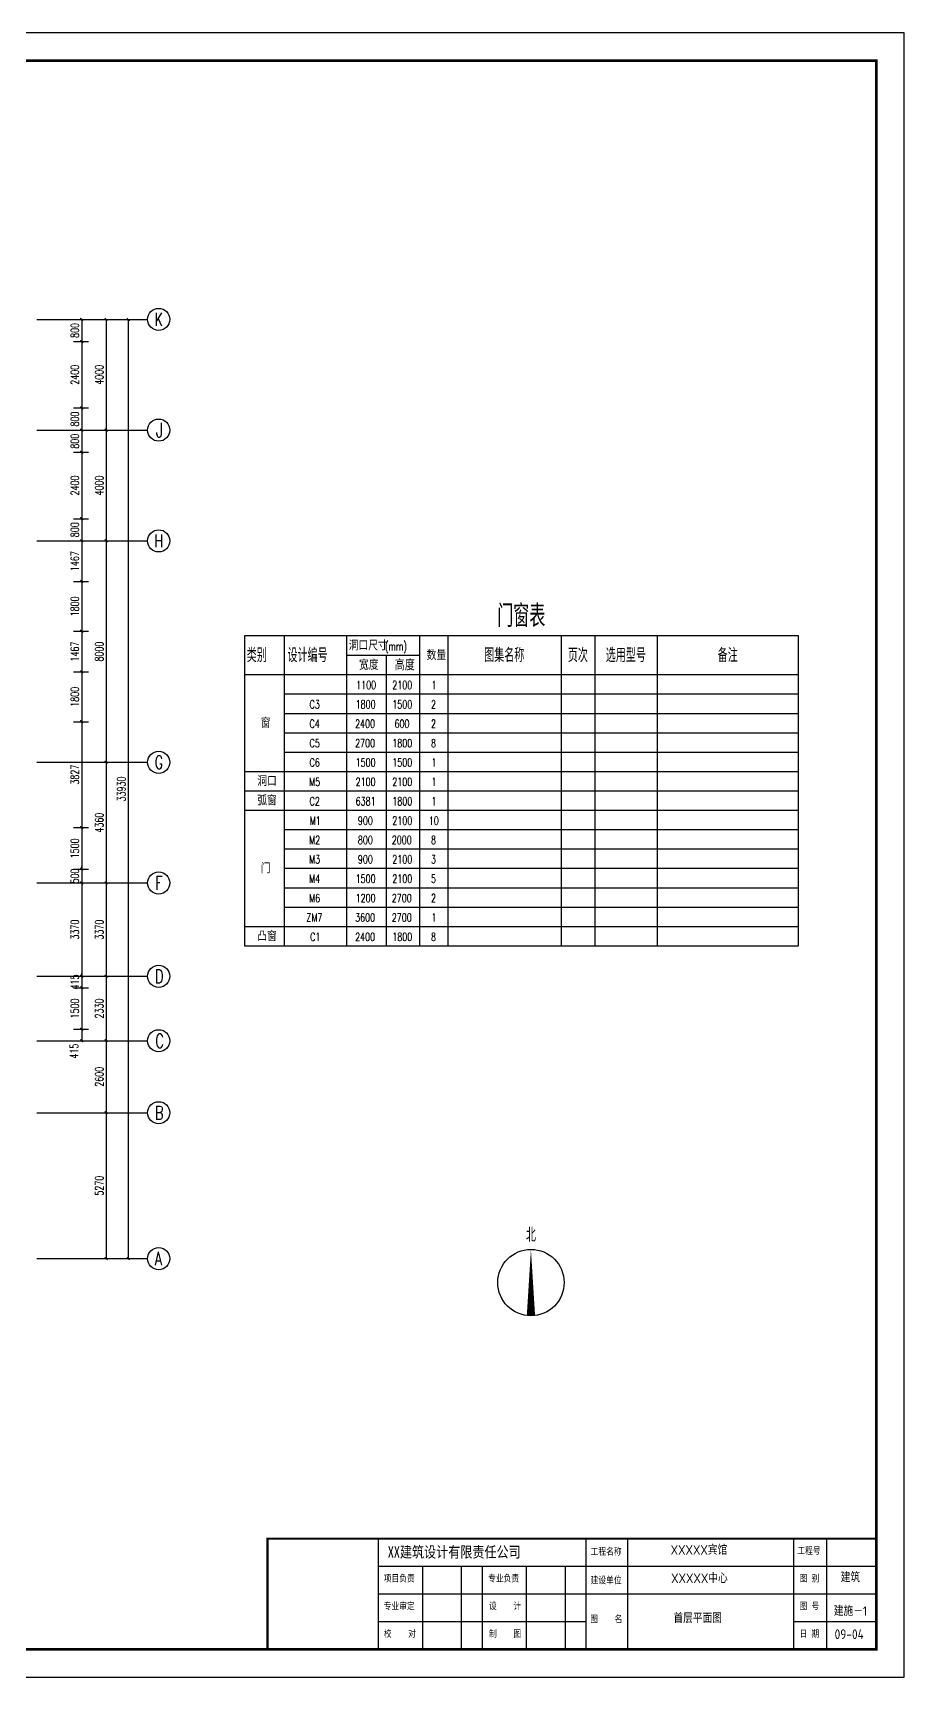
# Model space of a CAD drawing. Extents: x 11228 to 95328, y 8540 to 67940.
# Drawn here: x 63851 to 95328, y 8540 to 67940 of the extents above; entities that cross this region are included whole.
import ezdxf
from ezdxf.enums import TextEntityAlignment as Align

# ---------------------------------------------------------------- set-up
doc = ezdxf.new("R2010")
doc.units = 0
doc.header["$LTSCALE"] = 1000
for name, color, linetype in [('AXIS_TEXT', 7, 'Continuous'), ('建-图框', 4, 'Continuous'), ('建-尺寸', 3, 'Continuous'), ('建-指北针', 3, 'Continuous'), ('建-表格', 7, 'Continuous'), ('建-轴-标注', 3, 'Continuous')]:
    doc.layers.add(name, color=color, linetype=linetype)
doc.styles.add('_TCH_WDTABLE', font='SIMPLEX', dxfattribs={"bigfont": 'GBCBIG'})
doc.styles.add('A-AXIS-LABEL', font='COMPLEX', dxfattribs={"bigfont": 'GBCBIG'})
doc.styles.add('A-DIM_T3', font='SIMPLEX', dxfattribs={"width": 0.705882, "bigfont": 'GBCBIG'})
doc.styles.add('A-STANDARD', font='SIMPLEX', dxfattribs={"bigfont": 'GBCBIG'})
doc.styles.add('COMPLEX', font='COMPLEX')
doc.styles.get("Standard").update_dxf_attribs({"font": 'gbenor.shx', "bigfont": 'gbcbig.shx'})
doc.styles.add('图框', font='simsun.ttc')
doc.dimstyles.new('A-DIM-100', dxfattribs={"dimscale": 100, "dimtxt": 2.975, "dimasz": 1, "dimexe": 2.5, "dimexo": 3, "dimgap": 1, "dimtad": 1, "dimdec": 0, "dimzin": 0, "dimdsep": 46, "dimtxsty": 'A-DIM_T3', "dimblk": 'ARCHTICK', "dimcen": 0.09, "dimclrt": 7, "dimazin": 2, "dimtfac": 1, "dimtdec": 0, "dimtix": 1, "dimtmove": 2, "dimatfit": 3, "dimfxl": 0, "dimtolj": 1, "dimtzin": 0, "dimarcsym": 0})

# ---------------------------------------------------------------- blocks, each defined once
blk = doc.blocks.new('图框库$系统图库$00000141')
for p, q in [((-180, 40), (-180, 0)), ((-105, 40), (-105, 0)), ((-90, 40), (-90, 0)), ((-30, 40), (-30, 0)), ((-18, 40), (-18, 0)), ((0, 40), (0, 0)), ((0, 30), (-180, 30)), ((-164, 30), (-164, 0)), ((-150, 30), (-150, 0)), ((-142.5, 30), (-142.5, 0)), ((-126.5, 30), (-126.5, 0)), ((-112.5, 30), (-112.5, 0)), ((0, 20), (-180, 20)), ((-105, 10), (-180, 10)), ((0, 10), (-30, 10))]:
    blk.add_line(p, q)
at = {"const_width": 0.8}
blk.add_lwpolyline([(0, 40), (-220, 40), (-220, 0)], dxfattribs=at)
at = {"style": '图框', "width": 0.8}
for s, height, p in [('XX建筑设计有限责任公司', 4, (-176.53, 33.2)), ('工程名称', 2.5, (-103.26, 34.16)), ('工程号', 2.5, (-28.57, 34.47)), ('项目负责', 2.5, (-178.02, 24.47)), ('专业负责', 2.5, (-140.3, 24.47)), ('建设单位', 2.5, (-103.26, 23.79)), ('图 别', 2.5, (-27.76, 24.47)), ('专业审定', 2.5, (-178.02, 14.47)), ('设    计', 2.5, (-139.98, 14.47)), ('图    名', 2.5, (-103.39, 9.81)), ('图 号', 2.5, (-27.76, 14.47)), ('校    对', 2.5, (-177.99, 4.47)), ('制    图', 2.5, (-139.98, 4.47)), ('日 期', 2.5, (-27.76, 4.47))]:
    blk.add_text(s, height=height, rotation=0, dxfattribs=at).set_placement(p)
for tag, p in [('工程名称', (-74.36, 34.19)), ('项目负责', (-162.97, 23.77)), ('专业负责', (-125.52, 23.87)), ('业主名称', (-74.19, 23.96)), ('审定人', (-162.91, 14.04)), ('设计人', (-125.63, 14.38)), ('图名', (-73.32, 9.57)), ('校对人', (-162.88, 3.91)), ('制图人', (-125.63, 4.02))]:
    blk.add_attdef(tag, p, '', height=3.5)
for tag, p in [('建筑', (-9.4, 24.31)), ('图号', (-9.4, 12.14)), ('日期', (-9.83, 3.75))]:
    blk.add_attdef(tag, text='', height=3.5).set_placement(p, align=Align.CENTER)
blk = doc.blocks.new('_ArchTick')
at = {"color": 0, "linetype": 'ByBlock', "const_width": 0.4}
blk.add_lwpolyline([(-0.5, -0.5), (0.5, 0.5)], dxfattribs=at)
blk = doc.blocks.new('*D241')
at = {"layer": 'Defpoints', "color": 0}
for p in [(63997, 57589), (63997, 53589), (66497, 53589)]:
    blk.add_point(p, dxfattribs=at)
at = {"layer": '建-轴-标注', "color": 0, "lineweight": -2}
for p, q in [((64297, 57589), (66747, 57589)), ((66497, 57589), (66497, 53589)), ((64297, 53589), (66747, 53589))]:
    blk.add_line(p, q, dxfattribs=at)
at = {"layer": '建-轴-标注', "color": 0, "linetype": 'ByBlock', "lineweight": -2, "xscale": 100, "yscale": 100, "zscale": 100}
for p, rotation in [((66497, 57589), 90), ((66497, 53589), 270)]:
    blk.add_blockref('_ArchTick', p, dxfattribs=dict(at, rotation=rotation))
at = {"layer": '建-轴-标注', "color": 7, "insert": (66248, 55589), "char_height": 297.5, "attachment_point": 5, "rotation": 90, "style": 'A-DIM_T3'}
blk.add_mtext('\\A1;4000', dxfattribs=at)
blk = doc.blocks.new('*D242')
at = {"layer": 'Defpoints', "color": 0}
for p in [(63997, 53589), (63997, 49589), (66497, 49589)]:
    blk.add_point(p, dxfattribs=at)
at = {"layer": '建-轴-标注', "color": 0, "lineweight": -2}
for p, q in [((64297, 53589), (66747, 53589)), ((66497, 53589), (66497, 49589)), ((64297, 49589), (66747, 49589))]:
    blk.add_line(p, q, dxfattribs=at)
at = {"layer": '建-轴-标注', "color": 0, "linetype": 'ByBlock', "lineweight": -2, "xscale": 100, "yscale": 100, "zscale": 100}
for p, rotation in [((66497, 53589), 90), ((66497, 49589), 270)]:
    blk.add_blockref('_ArchTick', p, dxfattribs=dict(at, rotation=rotation))
at = {"layer": '建-轴-标注', "color": 7, "insert": (66248, 51589), "char_height": 297.5, "attachment_point": 5, "rotation": 90, "style": 'A-DIM_T3'}
blk.add_mtext('\\A1;4000', dxfattribs=at)
blk = doc.blocks.new('*D243')
at = {"layer": 'Defpoints', "color": 0}
for p in [(63997, 49589), (63997, 41589), (66497, 41589)]:
    blk.add_point(p, dxfattribs=at)
at = {"layer": '建-轴-标注', "color": 0, "lineweight": -2}
for p, q in [((64297, 49589), (66747, 49589)), ((66497, 49589), (66497, 41589)), ((64297, 41589), (66747, 41589))]:
    blk.add_line(p, q, dxfattribs=at)
at = {"layer": '建-轴-标注', "color": 0, "linetype": 'ByBlock', "lineweight": -2, "xscale": 100, "yscale": 100, "zscale": 100}
for p, rotation in [((66497, 49589), 90), ((66497, 41589), 270)]:
    blk.add_blockref('_ArchTick', p, dxfattribs=dict(at, rotation=rotation))
at = {"layer": '建-轴-标注', "color": 7, "insert": (66248, 45589), "char_height": 297.5, "attachment_point": 5, "rotation": 90, "style": 'A-DIM_T3'}
blk.add_mtext('\\A1;8000', dxfattribs=at)
blk = doc.blocks.new('*D244')
at = {"layer": 'Defpoints', "color": 0}
for p in [(63997, 41589), (63997, 37229), (66497, 37229)]:
    blk.add_point(p, dxfattribs=at)
at = {"layer": '建-轴-标注', "color": 0, "lineweight": -2}
for p, q in [((64297, 41589), (66747, 41589)), ((66497, 41589), (66497, 37229)), ((64297, 37229), (66747, 37229))]:
    blk.add_line(p, q, dxfattribs=at)
at = {"layer": '建-轴-标注', "color": 0, "linetype": 'ByBlock', "lineweight": -2, "xscale": 100, "yscale": 100, "zscale": 100}
for p, rotation in [((66497, 41589), 90), ((66497, 37229), 270)]:
    blk.add_blockref('_ArchTick', p, dxfattribs=dict(at, rotation=rotation))
at = {"layer": '建-轴-标注', "color": 7, "insert": (66248, 39409), "char_height": 297.5, "attachment_point": 5, "rotation": 90, "style": 'A-DIM_T3'}
blk.add_mtext('\\A1;4360', dxfattribs=at)
blk = doc.blocks.new('*D245')
at = {"layer": 'Defpoints', "color": 0}
for p in [(63997, 37229), (63997, 33859), (66497, 33859)]:
    blk.add_point(p, dxfattribs=at)
at = {"layer": '建-轴-标注', "color": 0, "lineweight": -2}
for p, q in [((64297, 37229), (66747, 37229)), ((66497, 37229), (66497, 33859)), ((64297, 33859), (66747, 33859))]:
    blk.add_line(p, q, dxfattribs=at)
at = {"layer": '建-轴-标注', "color": 0, "linetype": 'ByBlock', "lineweight": -2, "xscale": 100, "yscale": 100, "zscale": 100}
for p, rotation in [((66497, 37229), 90), ((66497, 33859), 270)]:
    blk.add_blockref('_ArchTick', p, dxfattribs=dict(at, rotation=rotation))
at = {"layer": '建-轴-标注', "color": 7, "insert": (66248, 35544), "char_height": 297.5, "attachment_point": 5, "rotation": 90, "style": 'A-DIM_T3'}
blk.add_mtext('\\A1;3370', dxfattribs=at)
blk = doc.blocks.new('*D246')
at = {"layer": 'Defpoints', "color": 0}
for p in [(63997, 33859), (63997, 31529), (66497, 31529)]:
    blk.add_point(p, dxfattribs=at)
at = {"layer": '建-轴-标注', "color": 0, "lineweight": -2}
for p, q in [((64297, 33859), (66747, 33859)), ((66497, 33859), (66497, 31529)), ((64297, 31529), (66747, 31529))]:
    blk.add_line(p, q, dxfattribs=at)
at = {"layer": '建-轴-标注', "color": 0, "linetype": 'ByBlock', "lineweight": -2, "xscale": 100, "yscale": 100, "zscale": 100}
for p, rotation in [((66497, 33859), 90), ((66497, 31529), 270)]:
    blk.add_blockref('_ArchTick', p, dxfattribs=dict(at, rotation=rotation))
at = {"layer": '建-轴-标注', "color": 7, "insert": (66248, 32694), "char_height": 297.5, "attachment_point": 5, "rotation": 90, "style": 'A-DIM_T3'}
blk.add_mtext('\\A1;2330', dxfattribs=at)
blk = doc.blocks.new('*D247')
at = {"layer": 'Defpoints', "color": 0}
for p in [(63997, 31529), (63997, 28929), (66497, 28929)]:
    blk.add_point(p, dxfattribs=at)
at = {"layer": '建-轴-标注', "color": 0, "lineweight": -2}
for p, q in [((64297, 31529), (66747, 31529)), ((66497, 31529), (66497, 28929)), ((64297, 28929), (66747, 28929))]:
    blk.add_line(p, q, dxfattribs=at)
at = {"layer": '建-轴-标注', "color": 0, "linetype": 'ByBlock', "lineweight": -2, "xscale": 100, "yscale": 100, "zscale": 100}
for p, rotation in [((66497, 31529), 90), ((66497, 28929), 270)]:
    blk.add_blockref('_ArchTick', p, dxfattribs=dict(at, rotation=rotation))
at = {"layer": '建-轴-标注', "color": 7, "insert": (66248, 30229), "char_height": 297.5, "attachment_point": 5, "rotation": 90, "style": 'A-DIM_T3'}
blk.add_mtext('\\A1;2600', dxfattribs=at)
blk = doc.blocks.new('*D248')
at = {"layer": 'Defpoints', "color": 0}
for p in [(63997, 28929), (63997, 23659), (66497, 23659)]:
    blk.add_point(p, dxfattribs=at)
at = {"layer": '建-轴-标注', "color": 0, "lineweight": -2}
for p, q in [((64297, 28929), (66747, 28929)), ((66497, 28929), (66497, 23659)), ((64297, 23659), (66747, 23659))]:
    blk.add_line(p, q, dxfattribs=at)
at = {"layer": '建-轴-标注', "color": 0, "linetype": 'ByBlock', "lineweight": -2, "xscale": 100, "yscale": 100, "zscale": 100}
for p, rotation in [((66497, 28929), 90), ((66497, 23659), 270)]:
    blk.add_blockref('_ArchTick', p, dxfattribs=dict(at, rotation=rotation))
at = {"layer": '建-轴-标注', "color": 7, "insert": (66248, 26294), "char_height": 297.5, "attachment_point": 5, "rotation": 90, "style": 'A-DIM_T3'}
blk.add_mtext('\\A1;5270', dxfattribs=at)
blk = doc.blocks.new('*D249')
at = {"layer": 'Defpoints', "color": 0}
for p in [(63997, 57589), (63997, 23659), (67297, 23659)]:
    blk.add_point(p, dxfattribs=at)
at = {"layer": '建-轴-标注', "color": 0, "lineweight": -2}
for p, q in [((64297, 57589), (67547, 57589)), ((67297, 57589), (67297, 23659)), ((64297, 23659), (67547, 23659))]:
    blk.add_line(p, q, dxfattribs=at)
at = {"layer": '建-轴-标注', "color": 0, "linetype": 'ByBlock', "lineweight": -2, "xscale": 100, "yscale": 100, "zscale": 100}
for p, rotation in [((67297, 57589), 90), ((67297, 23659), 270)]:
    blk.add_blockref('_ArchTick', p, dxfattribs=dict(at, rotation=rotation))
at = {"layer": '建-轴-标注', "color": 7, "insert": (67048, 40624), "char_height": 297.5, "attachment_point": 5, "rotation": 90, "style": 'A-DIM_T3'}
blk.add_mtext('\\A1;33930', dxfattribs=at)
blk = doc.blocks.new('_AXISO')
blk.add_circle((0, 0), 0.5)
at = {"layer": 'AXIS_TEXT', "style": 'COMPLEX'}
blk.add_attdef('A', text='', height=0.56, dxfattribs=at).set_placement((-0.25, -0.28), (0.25, -0.28), align=Align.FIT)
blk = doc.blocks.new('*D284')
at = {"layer": 'Defpoints', "color": 0}
for p in [(65014, 57589), (65014, 56789), (65614, 56789)]:
    blk.add_point(p, dxfattribs=at)
at = {"layer": '建-尺寸', "color": 0, "lineweight": -2}
for p, q in [((65314, 57589), (65864, 57589)), ((65614, 57589), (65614, 56789)), ((65314, 56789), (65864, 56789))]:
    blk.add_line(p, q, dxfattribs=at)
at = {"layer": '建-尺寸', "color": 0, "linetype": 'ByBlock', "lineweight": -2, "xscale": 100, "yscale": 100, "zscale": 100}
for p, rotation in [((65614, 57589), 90), ((65614, 56789), 270)]:
    blk.add_blockref('_ArchTick', p, dxfattribs=dict(at, rotation=rotation))
at = {"layer": '建-尺寸', "color": 7, "insert": (65365, 57189), "char_height": 297.5, "attachment_point": 5, "rotation": 90, "style": 'A-DIM_T3'}
blk.add_mtext('\\A1;800', dxfattribs=at)
blk = doc.blocks.new('*D285')
at = {"layer": 'Defpoints', "color": 0}
for p in [(65014, 56789), (65014, 54389), (65614, 54389)]:
    blk.add_point(p, dxfattribs=at)
at = {"layer": '建-尺寸', "color": 0, "lineweight": -2}
for p, q in [((65314, 56789), (65864, 56789)), ((65614, 56789), (65614, 54389)), ((65314, 54389), (65864, 54389))]:
    blk.add_line(p, q, dxfattribs=at)
at = {"layer": '建-尺寸', "color": 0, "linetype": 'ByBlock', "lineweight": -2, "xscale": 100, "yscale": 100, "zscale": 100}
for p, rotation in [((65614, 56789), 90), ((65614, 54389), 270)]:
    blk.add_blockref('_ArchTick', p, dxfattribs=dict(at, rotation=rotation))
at = {"layer": '建-尺寸', "color": 7, "insert": (65365, 55589), "char_height": 297.5, "attachment_point": 5, "rotation": 90, "style": 'A-DIM_T3'}
blk.add_mtext('\\A1;2400', dxfattribs=at)
blk = doc.blocks.new('*D286')
at = {"layer": 'Defpoints', "color": 0}
for p in [(65014, 54389), (65014, 53589), (65614, 53589)]:
    blk.add_point(p, dxfattribs=at)
at = {"layer": '建-尺寸', "color": 0, "lineweight": -2}
for p, q in [((65314, 54389), (65864, 54389)), ((65614, 54389), (65614, 53589)), ((65314, 53589), (65864, 53589))]:
    blk.add_line(p, q, dxfattribs=at)
at = {"layer": '建-尺寸', "color": 0, "linetype": 'ByBlock', "lineweight": -2, "xscale": 100, "yscale": 100, "zscale": 100}
for p, rotation in [((65614, 54389), 90), ((65614, 53589), 270)]:
    blk.add_blockref('_ArchTick', p, dxfattribs=dict(at, rotation=rotation))
at = {"layer": '建-尺寸', "color": 7, "insert": (65365, 53989), "char_height": 297.5, "attachment_point": 5, "rotation": 90, "style": 'A-DIM_T3'}
blk.add_mtext('\\A1;800', dxfattribs=at)
blk = doc.blocks.new('*D287')
at = {"layer": 'Defpoints', "color": 0}
for p in [(65014, 53589), (65014, 52789), (65614, 52789)]:
    blk.add_point(p, dxfattribs=at)
at = {"layer": '建-尺寸', "color": 0, "lineweight": -2}
for p, q in [((65314, 53589), (65864, 53589)), ((65614, 53589), (65614, 52789)), ((65314, 52789), (65864, 52789))]:
    blk.add_line(p, q, dxfattribs=at)
at = {"layer": '建-尺寸', "color": 0, "linetype": 'ByBlock', "lineweight": -2, "xscale": 100, "yscale": 100, "zscale": 100}
for p, rotation in [((65614, 53589), 90), ((65614, 52789), 270)]:
    blk.add_blockref('_ArchTick', p, dxfattribs=dict(at, rotation=rotation))
at = {"layer": '建-尺寸', "color": 7, "insert": (65365, 53189), "char_height": 297.5, "attachment_point": 5, "rotation": 90, "style": 'A-DIM_T3'}
blk.add_mtext('\\A1;800', dxfattribs=at)
blk = doc.blocks.new('*D288')
at = {"layer": 'Defpoints', "color": 0}
for p in [(65014, 52789), (65014, 50389), (65614, 50389)]:
    blk.add_point(p, dxfattribs=at)
at = {"layer": '建-尺寸', "color": 0, "lineweight": -2}
for p, q in [((65314, 52789), (65864, 52789)), ((65614, 52789), (65614, 50389)), ((65314, 50389), (65864, 50389))]:
    blk.add_line(p, q, dxfattribs=at)
at = {"layer": '建-尺寸', "color": 0, "linetype": 'ByBlock', "lineweight": -2, "xscale": 100, "yscale": 100, "zscale": 100}
for p, rotation in [((65614, 52789), 90), ((65614, 50389), 270)]:
    blk.add_blockref('_ArchTick', p, dxfattribs=dict(at, rotation=rotation))
at = {"layer": '建-尺寸', "color": 7, "insert": (65365, 51589), "char_height": 297.5, "attachment_point": 5, "rotation": 90, "style": 'A-DIM_T3'}
blk.add_mtext('\\A1;2400', dxfattribs=at)
blk = doc.blocks.new('*D289')
at = {"layer": 'Defpoints', "color": 0}
for p in [(65014, 50389), (65014, 49589), (65614, 49589)]:
    blk.add_point(p, dxfattribs=at)
at = {"layer": '建-尺寸', "color": 0, "lineweight": -2}
for p, q in [((65314, 50389), (65864, 50389)), ((65614, 50389), (65614, 49589)), ((65314, 49589), (65864, 49589))]:
    blk.add_line(p, q, dxfattribs=at)
at = {"layer": '建-尺寸', "color": 0, "linetype": 'ByBlock', "lineweight": -2, "xscale": 100, "yscale": 100, "zscale": 100}
for p, rotation in [((65614, 50389), 90), ((65614, 49589), 270)]:
    blk.add_blockref('_ArchTick', p, dxfattribs=dict(at, rotation=rotation))
at = {"layer": '建-尺寸', "color": 7, "insert": (65365, 49989), "char_height": 297.5, "attachment_point": 5, "rotation": 90, "style": 'A-DIM_T3'}
blk.add_mtext('\\A1;800', dxfattribs=at)
blk = doc.blocks.new('*D290')
at = {"layer": 'Defpoints', "color": 0}
for p in [(65014, 49589), (65014, 48122), (65614, 48122)]:
    blk.add_point(p, dxfattribs=at)
at = {"layer": '建-尺寸', "color": 0, "lineweight": -2}
for p, q in [((65314, 49589), (65864, 49589)), ((65614, 49589), (65614, 48122)), ((65314, 48122), (65864, 48122))]:
    blk.add_line(p, q, dxfattribs=at)
at = {"layer": '建-尺寸', "color": 0, "linetype": 'ByBlock', "lineweight": -2, "xscale": 100, "yscale": 100, "zscale": 100}
for p, rotation in [((65614, 49589), 90), ((65614, 48122), 270)]:
    blk.add_blockref('_ArchTick', p, dxfattribs=dict(at, rotation=rotation))
at = {"layer": '建-尺寸', "color": 7, "insert": (65365, 48856), "char_height": 297.5, "attachment_point": 5, "rotation": 90, "style": 'A-DIM_T3'}
blk.add_mtext('\\A1;1467', dxfattribs=at)
blk = doc.blocks.new('*D291')
at = {"layer": 'Defpoints', "color": 0}
for p in [(65014, 48122), (65014, 46322), (65614, 46322)]:
    blk.add_point(p, dxfattribs=at)
at = {"layer": '建-尺寸', "color": 0, "lineweight": -2}
for p, q in [((65314, 48122), (65864, 48122)), ((65614, 48122), (65614, 46322)), ((65314, 46322), (65864, 46322))]:
    blk.add_line(p, q, dxfattribs=at)
at = {"layer": '建-尺寸', "color": 0, "linetype": 'ByBlock', "lineweight": -2, "xscale": 100, "yscale": 100, "zscale": 100}
for p, rotation in [((65614, 48122), 90), ((65614, 46322), 270)]:
    blk.add_blockref('_ArchTick', p, dxfattribs=dict(at, rotation=rotation))
at = {"layer": '建-尺寸', "color": 7, "insert": (65365, 47222), "char_height": 297.5, "attachment_point": 5, "rotation": 90, "style": 'A-DIM_T3'}
blk.add_mtext('\\A1;1800', dxfattribs=at)
blk = doc.blocks.new('*D292')
at = {"layer": 'Defpoints', "color": 0}
for p in [(65014, 46322), (65014, 44856), (65614, 44856)]:
    blk.add_point(p, dxfattribs=at)
at = {"layer": '建-尺寸', "color": 0, "lineweight": -2}
for p, q in [((65314, 46322), (65864, 46322)), ((65614, 46322), (65614, 44856)), ((65314, 44856), (65864, 44856))]:
    blk.add_line(p, q, dxfattribs=at)
at = {"layer": '建-尺寸', "color": 0, "linetype": 'ByBlock', "lineweight": -2, "xscale": 100, "yscale": 100, "zscale": 100}
for p, rotation in [((65614, 46322), 90), ((65614, 44856), 270)]:
    blk.add_blockref('_ArchTick', p, dxfattribs=dict(at, rotation=rotation))
at = {"layer": '建-尺寸', "color": 7, "insert": (65365, 45589), "char_height": 297.5, "attachment_point": 5, "rotation": 90, "style": 'A-DIM_T3'}
blk.add_mtext('\\A1;1467', dxfattribs=at)
blk = doc.blocks.new('*D293')
at = {"layer": 'Defpoints', "color": 0}
for p in [(65014, 44856), (65014, 43056), (65614, 43056)]:
    blk.add_point(p, dxfattribs=at)
at = {"layer": '建-尺寸', "color": 0, "lineweight": -2}
for p, q in [((65314, 44856), (65864, 44856)), ((65614, 44856), (65614, 43056)), ((65314, 43056), (65864, 43056))]:
    blk.add_line(p, q, dxfattribs=at)
at = {"layer": '建-尺寸', "color": 0, "linetype": 'ByBlock', "lineweight": -2, "xscale": 100, "yscale": 100, "zscale": 100}
for p, rotation in [((65614, 44856), 90), ((65614, 43056), 270)]:
    blk.add_blockref('_ArchTick', p, dxfattribs=dict(at, rotation=rotation))
at = {"layer": '建-尺寸', "color": 7, "insert": (65365, 43956), "char_height": 297.5, "attachment_point": 5, "rotation": 90, "style": 'A-DIM_T3'}
blk.add_mtext('\\A1;1800', dxfattribs=at)
blk = doc.blocks.new('*D294')
at = {"layer": 'Defpoints', "color": 0}
for p in [(65014, 43056), (65014, 39229), (65614, 39229)]:
    blk.add_point(p, dxfattribs=at)
at = {"layer": '建-尺寸', "color": 0, "lineweight": -2}
for p, q in [((65314, 43056), (65864, 43056)), ((65614, 43056), (65614, 39229)), ((65314, 39229), (65864, 39229))]:
    blk.add_line(p, q, dxfattribs=at)
at = {"layer": '建-尺寸', "color": 0, "linetype": 'ByBlock', "lineweight": -2, "xscale": 100, "yscale": 100, "zscale": 100}
for p, rotation in [((65614, 43056), 90), ((65614, 39229), 270)]:
    blk.add_blockref('_ArchTick', p, dxfattribs=dict(at, rotation=rotation))
at = {"layer": '建-尺寸', "color": 7, "insert": (65365, 41142), "char_height": 297.5, "attachment_point": 5, "rotation": 90, "style": 'A-DIM_T3'}
blk.add_mtext('\\A1;3827', dxfattribs=at)
blk = doc.blocks.new('*D295')
at = {"layer": 'Defpoints', "color": 0}
for p in [(65014, 39229), (65014, 37729), (65614, 37729)]:
    blk.add_point(p, dxfattribs=at)
at = {"layer": '建-尺寸', "color": 0, "lineweight": -2}
for p, q in [((65314, 39229), (65864, 39229)), ((65614, 39229), (65614, 37729)), ((65314, 37729), (65864, 37729))]:
    blk.add_line(p, q, dxfattribs=at)
at = {"layer": '建-尺寸', "color": 0, "linetype": 'ByBlock', "lineweight": -2, "xscale": 100, "yscale": 100, "zscale": 100}
for p, rotation in [((65614, 39229), 90), ((65614, 37729), 270)]:
    blk.add_blockref('_ArchTick', p, dxfattribs=dict(at, rotation=rotation))
at = {"layer": '建-尺寸', "color": 7, "insert": (65365, 38479), "char_height": 297.5, "attachment_point": 5, "rotation": 90, "style": 'A-DIM_T3'}
blk.add_mtext('\\A1;1500', dxfattribs=at)
blk = doc.blocks.new('*D296')
at = {"layer": 'Defpoints', "color": 0}
for p in [(65014, 37729), (65014, 37229), (65614, 37229)]:
    blk.add_point(p, dxfattribs=at)
at = {"layer": '建-尺寸', "color": 0, "lineweight": -2}
for p, q in [((65314, 37729), (65864, 37729)), ((65614, 37729), (65614, 37829)), ((65614, 37729), (65614, 37229)), ((65314, 37229), (65864, 37229)), ((65614, 37229), (65614, 37129))]:
    blk.add_line(p, q, dxfattribs=at)
at = {"layer": '建-尺寸', "color": 0, "linetype": 'ByBlock', "lineweight": -2, "xscale": 100, "yscale": 100, "zscale": 100}
for p, rotation in [((65614, 37729), 270), ((65614, 37229), 90)]:
    blk.add_blockref('_ArchTick', p, dxfattribs=dict(at, rotation=rotation))
at = {"layer": '建-尺寸', "color": 7, "insert": (65365, 37479), "char_height": 297.5, "attachment_point": 5, "rotation": 90, "style": 'A-DIM_T3'}
blk.add_mtext('\\A1;500', dxfattribs=at)
blk = doc.blocks.new('*D297')
at = {"layer": 'Defpoints', "color": 0}
for p in [(65014, 37229), (65014, 33859), (65614, 33859)]:
    blk.add_point(p, dxfattribs=at)
at = {"layer": '建-尺寸', "color": 0, "lineweight": -2}
for p, q in [((65314, 37229), (65864, 37229)), ((65614, 37229), (65614, 33859)), ((65314, 33859), (65864, 33859))]:
    blk.add_line(p, q, dxfattribs=at)
at = {"layer": '建-尺寸', "color": 0, "linetype": 'ByBlock', "lineweight": -2, "xscale": 100, "yscale": 100, "zscale": 100}
for p, rotation in [((65614, 37229), 90), ((65614, 33859), 270)]:
    blk.add_blockref('_ArchTick', p, dxfattribs=dict(at, rotation=rotation))
at = {"layer": '建-尺寸', "color": 7, "insert": (65365, 35544), "char_height": 297.5, "attachment_point": 5, "rotation": 90, "style": 'A-DIM_T3'}
blk.add_mtext('\\A1;3370', dxfattribs=at)
blk = doc.blocks.new('*D298')
at = {"layer": 'Defpoints', "color": 0}
for p in [(65014, 33859), (65014, 33444), (65614, 33444)]:
    blk.add_point(p, dxfattribs=at)
at = {"layer": '建-尺寸', "color": 0, "lineweight": -2}
for p, q in [((65314, 33859), (65864, 33859)), ((65614, 33859), (65614, 33959)), ((65614, 33859), (65614, 33444)), ((65314, 33444), (65864, 33444)), ((65614, 33444), (65614, 33344))]:
    blk.add_line(p, q, dxfattribs=at)
at = {"layer": '建-尺寸', "color": 0, "linetype": 'ByBlock', "lineweight": -2, "xscale": 100, "yscale": 100, "zscale": 100}
for p, rotation in [((65614, 33859), 270), ((65614, 33444), 90)]:
    blk.add_blockref('_ArchTick', p, dxfattribs=dict(at, rotation=rotation))
at = {"layer": '建-尺寸', "color": 7, "insert": (65365, 33651), "char_height": 297.5, "attachment_point": 5, "rotation": 90, "style": 'A-DIM_T3'}
blk.add_mtext('\\A1;415', dxfattribs=at)
blk = doc.blocks.new('*D299')
at = {"layer": 'Defpoints', "color": 0}
for p in [(65014, 33444), (65014, 31944), (65614, 31944)]:
    blk.add_point(p, dxfattribs=at)
at = {"layer": '建-尺寸', "color": 0, "lineweight": -2}
for p, q in [((65314, 33444), (65864, 33444)), ((65614, 33444), (65614, 31944)), ((65314, 31944), (65864, 31944))]:
    blk.add_line(p, q, dxfattribs=at)
at = {"layer": '建-尺寸', "color": 0, "linetype": 'ByBlock', "lineweight": -2, "xscale": 100, "yscale": 100, "zscale": 100}
for p, rotation in [((65614, 33444), 90), ((65614, 31944), 270)]:
    blk.add_blockref('_ArchTick', p, dxfattribs=dict(at, rotation=rotation))
at = {"layer": '建-尺寸', "color": 7, "insert": (65365, 32694), "char_height": 297.5, "attachment_point": 5, "rotation": 90, "style": 'A-DIM_T3'}
blk.add_mtext('\\A1;1500', dxfattribs=at)
blk = doc.blocks.new('*D300')
at = {"layer": 'Defpoints', "color": 0}
for p in [(65014, 31944), (65014, 31529), (65614, 31529)]:
    blk.add_point(p, dxfattribs=at)
at = {"layer": '建-尺寸', "color": 0, "lineweight": -2}
for p, q in [((65314, 31944), (65864, 31944)), ((65314, 31529), (65864, 31529)), ((65614, 31944), (65614, 31529))]:
    blk.add_line(p, q, dxfattribs=at)
at = {"layer": '建-尺寸', "color": 0, "linetype": 'ByBlock', "lineweight": -2, "xscale": 100, "yscale": 100, "zscale": 100}
for p, rotation in [((65614, 31944), 90), ((65614, 31529), 270)]:
    blk.add_blockref('_ArchTick', p, dxfattribs=dict(at, rotation=rotation))
at = {"layer": '建-尺寸', "color": 7, "insert": (65339, 31154), "char_height": 297.5, "attachment_point": 5, "rotation": 90, "style": 'A-DIM_T3'}
blk.add_mtext('\\A1;415', dxfattribs=at)

msp = doc.modelspace()

# ---------------------------------------------------------------- linework, layer by layer
at = {"layer": '建-图框'}
msp.add_lwpolyline([(11227.8, 8540.2), (95327.8, 8540.2), (95327.8, 67940.2), (11227.8, 67940.2)], close=True, dxfattribs=at)
at = {"layer": '建-图框', "const_width": 100}
msp.add_lwpolyline([(13727.8, 9540.2), (94327.8, 9540.2), (94327.8, 66940.2), (13727.8, 66940.2)], close=True, dxfattribs=at)
at = {"layer": '建-指北针'}
msp.add_lwpolyline([(81845.3, 21593.7, 300, 0, 0), (81845.3, 23993.7, 0, 0, 0)], format="xyseb", dxfattribs=at)
msp.add_circle((81845.3, 22793.7), 1200, dxfattribs=at)
at = {"layer": '建-表格'}
msp.add_lwpolyline([(71497.5, 34959.1), (91514.6, 34959.1), (91514.6, 46157.2), (71497.5, 46157.2)], close=True, dxfattribs=at)
for points in [[(72927.9, 46157.2), (72927.9, 34959.1)], [(75175.6, 46157.2), (75175.6, 34959.1)], [(77823.8, 46157.2), (77823.8, 34959.1)], [(78845.5, 46157.2), (78845.5, 34959.1)], [(82932.3, 46157.2), (82932.3, 34959.1)], [(84158.3, 46157.2), (84158.3, 34959.1)], [(86406.1, 46157.2), (86406.1, 34959.1)], [(75175.6, 45457.3), (77823.8, 45457.3)], [(76609.7, 45457.3), (76609.7, 34959.1)], [(71497.5, 44757.5), (91514.6, 44757.5)], [(72927.9, 44057.6), (91514.6, 44057.6)], [(72927.9, 43357.7), (91514.6, 43357.7)], [(72927.9, 42657.8), (91514.6, 42657.8)], [(72927.9, 41957.9), (91514.6, 41957.9)], [(71497.5, 41258), (91514.6, 41258)], [(71497.5, 40558.1), (91514.6, 40558.1)], [(71497.5, 39858.3), (91514.6, 39858.3)], [(72927.9, 39158.4), (91514.6, 39158.4)], [(72927.9, 38458.5), (91514.6, 38458.5)], [(72927.9, 37758.6), (91514.6, 37758.6)], [(72927.9, 37058.7), (91514.6, 37058.7)], [(72927.9, 36358.8), (91514.6, 36358.8)], [(71497.5, 35659), (91514.6, 35659)]]:
    msp.add_lwpolyline(points, dxfattribs=at)
at = {"layer": '建-轴-标注'}
for p, q in [((63996.9, 57589), (67996.9, 57589)), ((63996.9, 53589), (67996.9, 53589)), ((63996.9, 49589), (67996.9, 49589)), ((63996.9, 41589), (67996.9, 41589)), ((63996.9, 37229), (67996.9, 37229)), ((63996.9, 33859), (67996.9, 33859)), ((63996.9, 31529), (67996.9, 31529)), ((63996.9, 28929), (67996.9, 28929)), ((63996.9, 23659), (67996.9, 23659))]:
    msp.add_line(p, q, dxfattribs=at)

# ---------------------------------------------------------------- block references
at = {"layer": '建-图框', "xscale": 100, "yscale": 100}
msp.add_blockref('图框库$系统图库$00000141', (94327.8, 9540.2), dxfattribs=at).add_auto_attribs({'业主名称': 'XXXXX中心', '工程名称': 'XXXXX宾馆', '图名': '首层平面图', '日期': '09-04', '建筑': '建筑', '图号': '建施－1'})
at = {"layer": '建-轴-标注'}
ref = msp.add_blockref('_AXISO', (68396.9, 57589), dxfattribs=dict(at, xscale=800, yscale=800))
ref.add_attrib('A', 'K', (68246.2, 57353), dxfattribs={"color": 7, "height": 472, "style": 'A-AXIS-LABEL', "width": 0.705882})
ref = msp.add_blockref('_AXISO', (68396.9, 53589), dxfattribs=dict(at, xscale=800, yscale=800))
ref.add_attrib('A', 'J', (68299.8, 53326.3), dxfattribs={"color": 7, "height": 525.2, "style": 'A-AXIS-LABEL', "width": 0.705882})
ref = msp.add_blockref('_AXISO', (68396.9, 49589), dxfattribs=dict(at, xscale=800, yscale=800))
ref.add_attrib('A', 'H', (68240.7, 49356.6), dxfattribs={"color": 7, "height": 464.7, "style": 'A-AXIS-LABEL', "width": 0.705882})
ref = msp.add_blockref('_AXISO', (68396.9, 41589), dxfattribs=dict(at, xscale=800, yscale=800))
ref.add_attrib('A', 'G', (68252, 41349.4), dxfattribs={"color": 7, "height": 479.1, "style": 'A-AXIS-LABEL', "width": 0.705882})
ref = msp.add_blockref('_AXISO', (68396.9, 37229), dxfattribs=dict(at, xscale=800, yscale=800))
ref.add_attrib('A', 'F', (68264.3, 36982.4), dxfattribs={"color": 7, "height": 493.2, "style": 'A-AXIS-LABEL', "width": 0.705882})
ref = msp.add_blockref('_AXISO', (68396.9, 33859), dxfattribs=dict(at, xscale=800, yscale=800))
ref.add_attrib('A', 'D', (68258, 33615.9), dxfattribs={"color": 7, "height": 486.2, "style": 'A-AXIS-LABEL', "width": 0.705882})
ref = msp.add_blockref('_AXISO', (68396.9, 31529), dxfattribs=dict(at, xscale=800, yscale=800))
ref.add_attrib('A', 'C', (68270.9, 31279), dxfattribs={"color": 7, "height": 500, "style": 'A-AXIS-LABEL', "width": 0.705882})
ref = msp.add_blockref('_AXISO', (68396.9, 28929), dxfattribs=dict(at, xscale=800, yscale=800))
ref.add_attrib('A', 'B', (68258, 28685.9), dxfattribs={"color": 7, "height": 486.2, "style": 'A-AXIS-LABEL', "width": 0.705882})
ref = msp.add_blockref('_AXISO', (68396.9, 23659), dxfattribs=dict(at, xscale=800, yscale=800))
ref.add_attrib('A', 'A', (68252, 23419.4), dxfattribs={"color": 7, "height": 479.1, "style": 'A-AXIS-LABEL', "width": 0.705882})

# ---------------------------------------------------------------- texts
at = {"layer": '建-指北针', "color": 7, "style": 'A-STANDARD'}
msp.add_text('北', height=503.7, dxfattribs=at).set_placement((81662, 24267.3))
at = {"layer": '建-表格', "style": '_TCH_WDTABLE'}
for s, height, p in [('门窗表', 805.79, (80626.2, 46477.2)), ('类别', 503.62, (71577.1, 45207.4)), ('设计编号', 503.62, (73049.5, 45207.4)), ('洞口尺寸', 352.53, (75260.8, 45632.3)), ('图集名称', 503.62, (80155.7, 45207.4)), ('页次', 503.62, (83178.7, 45207.4)), ('选用型号', 503.62, (84549, 45207.4)), ('备注', 503.62, (88593.7, 45207.4)), ('宽度', 352.53, (75636.1, 44932.4)), ('高度', 402.9, (76923.5, 44907.4)), ('数量', 352.53, (78078, 45282.4)), ('窗', 352.5, (72084.4, 42832.8)), ('洞口', 352.53, (71956.1, 40733.1)), ('弧窗', 352.53, (71956.1, 40033.2)), ('门', 352.5, (72084.4, 37583.6)), ('凸窗', 352.53, (71956.1, 35134))]:
    msp.add_text(s, height=height, dxfattribs=at).set_placement(p)
at = {"layer": '建-表格', "style": '_TCH_WDTABLE', "width": 0.705882}
for s, height, p in [('(mm)', 297.45, (76573, 45632.3)), ('1100', 297.45, (75532.7, 44232.5)), ('2100', 297.45, (76836.8, 44232.5)), ('1', 297.5, (78254.7, 44232.5)), ('C3', 297.45, (73846.8, 43532.7)), ('1800', 297.45, (75512.7, 43532.7)), ('1500', 297.45, (76836.8, 43532.7)), ('2', 297.5, (78234.7, 43532.7)), ('C4', 297.45, (73846.8, 42832.8)), ('2400', 297.45, (75492.7, 42832.8)), ('600', 297.45, (76916.8, 42832.8)), ('2', 297.5, (78234.7, 42832.8)), ('C5', 297.45, (73846.8, 42132.9)), ('2700', 297.45, (75492.7, 42132.9)), ('1800', 297.45, (76836.8, 42132.9)), ('8', 297.5, (78234.7, 42132.9)), ('C6', 297.45, (73846.8, 41433)), ('1500', 297.45, (75512.7, 41433)), ('1500', 297.45, (76836.8, 41433)), ('1', 297.5, (78254.7, 41433)), ('M5', 297.45, (73831.8, 40733.1)), ('2100', 297.45, (75512.7, 40733.1)), ('2100', 297.45, (76836.8, 40733.1)), ('1', 297.5, (78254.7, 40733.1)), ('C2', 297.45, (73846.8, 40033.2)), ('6381', 297.45, (75512.7, 40033.2)), ('1800', 297.45, (76836.8, 40033.2)), ('1', 297.5, (78254.7, 40033.2)), ('M1', 297.45, (73851.8, 39333.4)), ('900', 297.45, (75592.7, 39333.4)), ('2100', 297.45, (76836.8, 39333.4)), ('10', 297.45, (78154.7, 39333.4)), ('M2', 297.45, (73831.8, 38633.5)), ('800', 297.45, (75592.7, 38633.5)), ('2000', 297.45, (76816.8, 38633.5)), ('8', 297.5, (78234.7, 38633.5)), ('M3', 297.45, (73831.8, 37933.6)), ('900', 297.45, (75592.7, 37933.6)), ('2100', 297.45, (76836.8, 37933.6)), ('3', 297.5, (78234.7, 37933.6)), ('M4', 297.45, (73831.8, 37233.7)), ('1500', 297.45, (75512.7, 37233.7)), ('2100', 297.45, (76836.8, 37233.7)), ('5', 297.5, (78234.7, 37233.7)), ('M6', 297.45, (73831.8, 36533.8)), ('1200', 297.45, (75512.7, 36533.8)), ('2700', 297.45, (76816.8, 36533.8)), ('2', 297.5, (78234.7, 36533.8)), ('ZM7', 297.45, (73731.8, 35833.9)), ('3600', 297.45, (75492.7, 35833.9)), ('2700', 297.45, (76816.8, 35833.9)), ('1', 297.5, (78254.7, 35833.9)), ('C1', 297.45, (73866.8, 35134)), ('2400', 297.45, (75492.7, 35134)), ('1800', 297.45, (76836.8, 35134)), ('8', 297.5, (78234.7, 35134))]:
    msp.add_text(s, height=height, dxfattribs=at).set_placement(p)

# ---------------------------------------------------------------- dimensions: what is measured, and where the dimension line sits
at = {"layer": '建-尺寸', "color": 3}
for p1, p2, picture, middle in [((65014, 57589), (65014, 56789), '*D284', (65365.2, 57189)), ((65014, 56789), (65014, 54389), '*D285', (65365.2, 55589)), ((65014, 54389), (65014, 53589), '*D286', (65365.2, 53989)), ((65014, 53589), (65014, 52789), '*D287', (65365.2, 53189)), ((65014, 52789), (65014, 50389), '*D288', (65365.2, 51589)), ((65014, 50389), (65014, 49589), '*D289', (65365.2, 49989)), ((65014, 49589), (65014, 48122.3), '*D290', (65365.2, 48855.6)), ((65014, 48122.3), (65014, 46322.3), '*D291', (65365.2, 47222.3)), ((65014, 46322.3), (65014, 44855.6), '*D292', (65365.2, 45589)), ((65014, 44855.6), (65014, 43055.6), '*D293', (65365.2, 43955.6)), ((65014, 43055.6), (65014, 39229), '*D294', (65365.2, 41142.3)), ((65014, 39229), (65014, 37729), '*D295', (65365.2, 38479)), ((65014, 37729), (65014, 37229), '*D296', (65365.2, 37479)), ((65014, 37229), (65014, 33859), '*D297', (65365.2, 35544)), ((65014, 33859), (65014, 33444), '*D298', (65365.2, 33651.5)), ((65014, 33444), (65014, 31944), '*D299', (65365.2, 32694))]:
    dim = msp.add_aligned_dim(p1=p1, p2=p2, distance=600, dimstyle='A-DIM-100', dxfattribs=at)
    dim.commit()
    dim.dimension.update_dxf_attribs({"geometry": picture, "text_midpoint": middle})
dim = msp.add_linear_dim(base=(65614, 31529), p1=(65014, 31944), p2=(65014, 31529), angle=270, dimstyle='A-DIM-100', dxfattribs=at)
dim.commit()
dim.dimension.update_dxf_attribs({"geometry": '*D300', "text_midpoint": (65339, 31154), "dimtype": 161})
at = {"layer": '建-轴-标注', "color": 3}
for p1, p2, distance, picture, middle in [((63996.9, 57589), (63996.9, 53589), 2500, '*D241', (66248.2, 55589)), ((63996.9, 57589), (63996.9, 23659), 3300, '*D249', (67048.2, 40624)), ((63996.9, 53589), (63996.9, 49589), 2500, '*D242', (66248.2, 51589)), ((63996.9, 49589), (63996.9, 41589), 2500, '*D243', (66248.2, 45589)), ((63996.9, 41589), (63996.9, 37229), 2500, '*D244', (66248.2, 39409)), ((63996.9, 37229), (63996.9, 33859), 2500, '*D245', (66248.2, 35544)), ((63996.9, 33859), (63996.9, 31529), 2500, '*D246', (66248.2, 32694)), ((63996.9, 31529), (63996.9, 28929), 2500, '*D247', (66248.2, 30229)), ((63996.9, 28929), (63996.9, 23659), 2500, '*D248', (66248.2, 26294))]:
    dim = msp.add_aligned_dim(p1=p1, p2=p2, distance=distance, dimstyle='A-DIM-100', dxfattribs=at)
    dim.commit()
    dim.dimension.update_dxf_attribs({"geometry": picture, "text_midpoint": middle})

doc.saveas('drawing.dxf')
